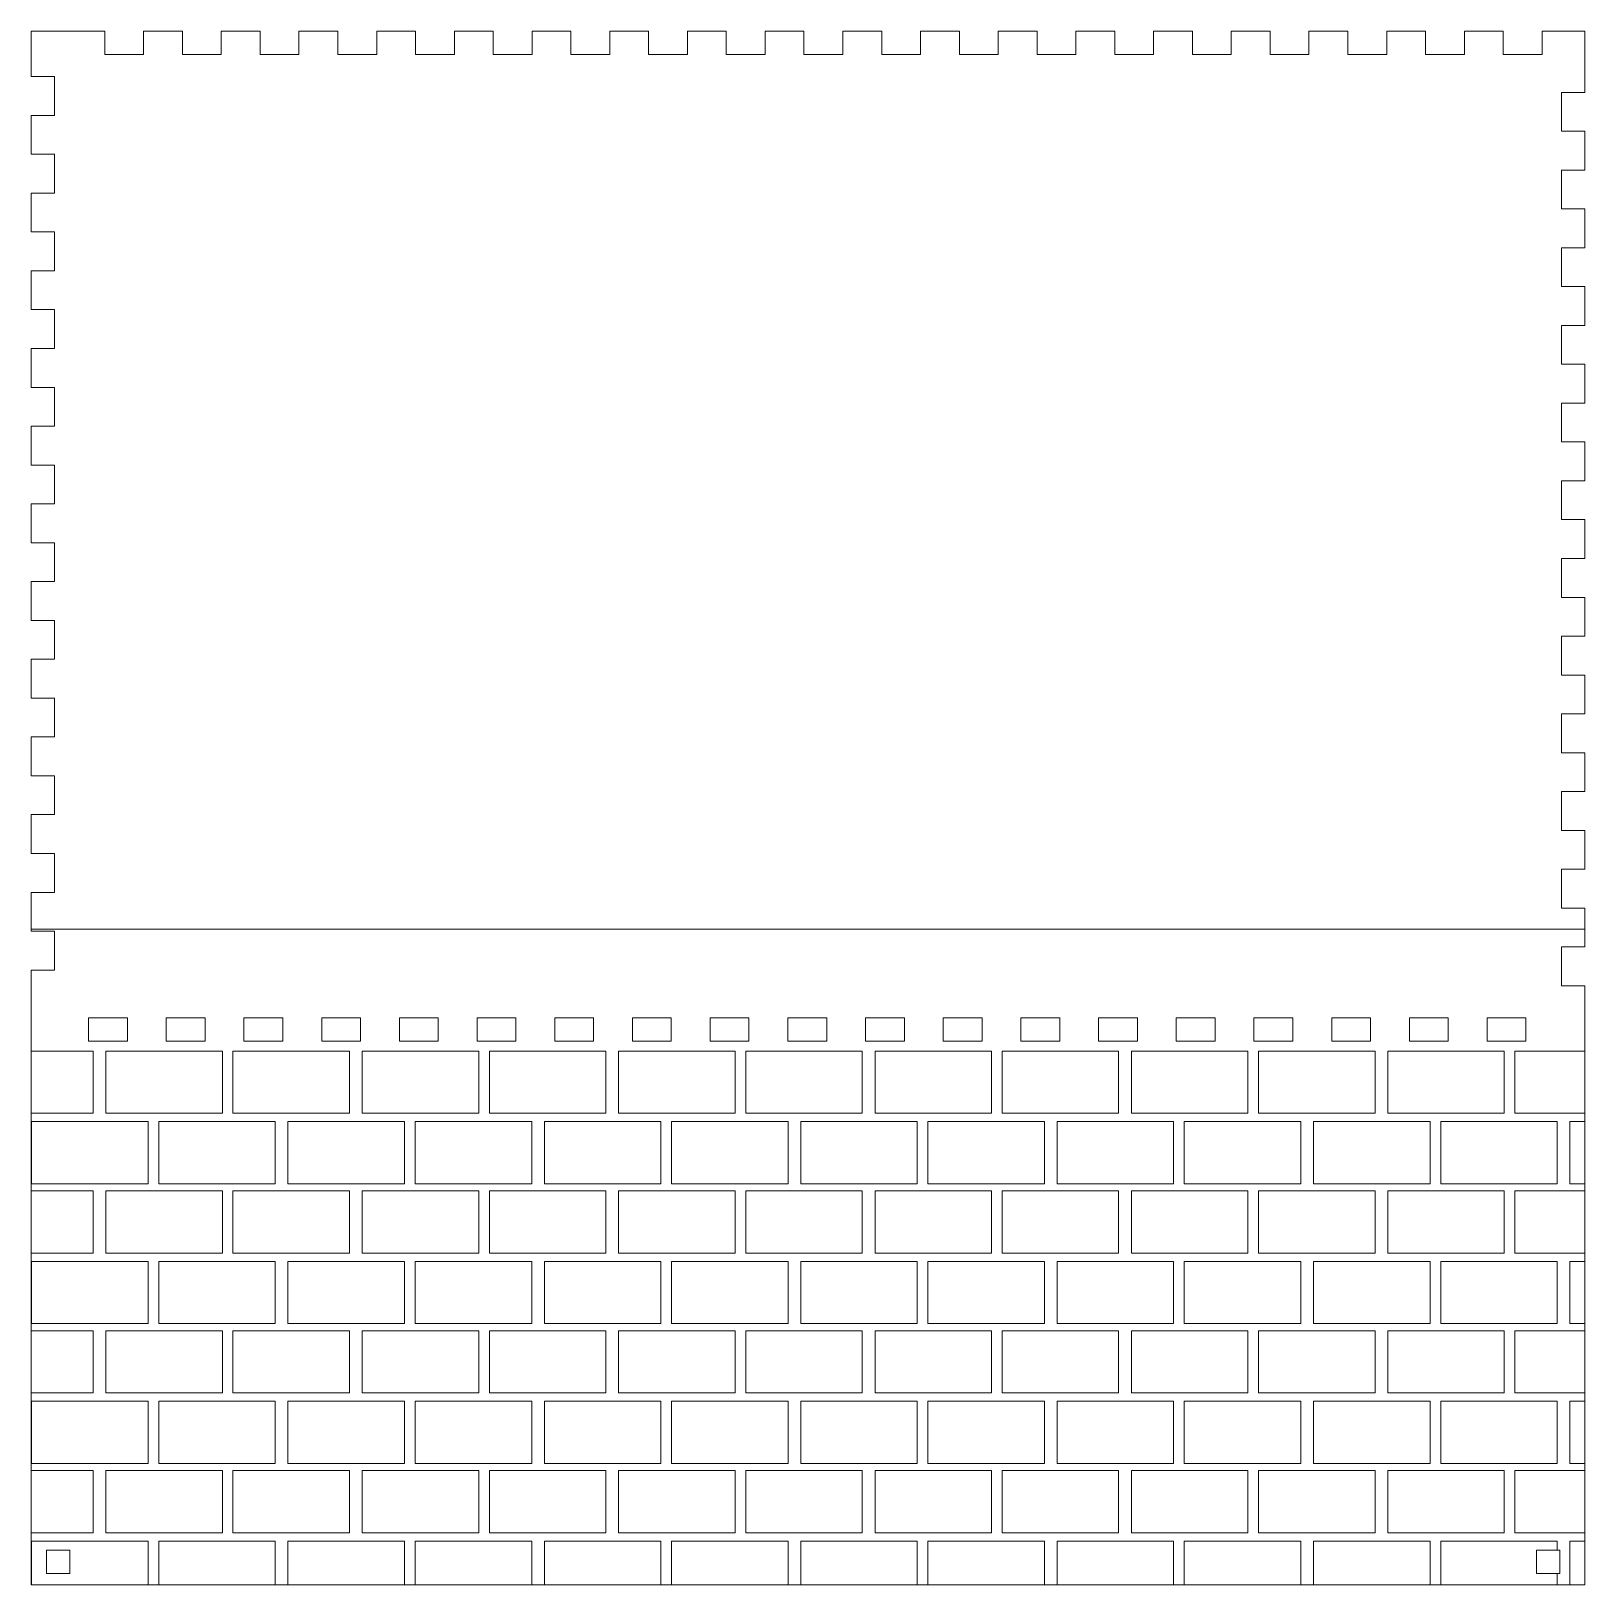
# Model space of a CAD drawing. Header units: millimetres. Extents: x -374 to 566, y -12 to 364.
# Drawn here: x 366.3 to 566.3, y 97.3 to 297.3 of the extents above; entities that cross this region are included whole.
import ezdxf

# ---------------------------------------------------------------- set-up
doc = ezdxf.new("R2010")
doc.units = ezdxf.units.MM

msp = doc.modelspace()

# ---------------------------------------------------------------- linework, layer by layer
at = {"color": 7, "linetype": 'Continuous', "lineweight": 15}
for p, q in [((375.78, 297.27), (366.3, 297.27)), ((366.3, 297.27), (366.3, 291.41)), ((375.78, 297.27), (375.78, 294.27)), ((380.78, 294.27), (380.78, 297.27)), ((385.78, 297.27), (380.78, 297.27)), ((385.78, 297.27), (385.78, 294.27)), ((390.78, 294.27), (390.78, 297.27)), ((395.78, 297.27), (390.78, 297.27)), ((395.78, 297.27), (395.78, 294.27)), ((405.78, 297.27), (400.78, 297.27)), ((400.78, 294.27), (400.78, 297.27)), ((405.78, 297.27), (405.78, 294.27)), ((410.78, 294.27), (410.78, 297.27)), ((415.78, 297.27), (410.78, 297.27)), ((415.78, 297.27), (415.78, 294.27)), ((425.78, 297.27), (420.78, 297.27)), ((420.78, 294.27), (420.78, 297.27)), ((425.78, 297.27), (425.78, 294.27)), ((430.78, 294.27), (430.78, 297.27)), ((435.78, 297.27), (430.78, 297.27)), ((435.78, 297.27), (435.78, 294.27)), ((440.78, 294.27), (440.78, 297.27)), ((445.78, 297.27), (440.78, 297.27)), ((445.78, 297.27), (445.78, 294.27)), ((450.78, 294.27), (450.78, 297.27)), ((455.78, 297.27), (450.78, 297.27)), ((455.78, 297.27), (455.78, 294.27)), ((465.78, 297.27), (460.78, 297.27)), ((460.78, 294.27), (460.78, 297.27)), ((465.78, 297.27), (465.78, 294.27)), ((470.78, 294.27), (470.78, 297.27)), ((475.78, 297.27), (470.78, 297.27)), ((475.78, 297.27), (475.78, 294.27)), ((480.78, 294.27), (480.78, 297.27)), ((485.78, 297.27), (480.78, 297.27)), ((485.78, 297.27), (485.78, 294.27)), ((490.78, 294.27), (490.78, 297.27)), ((495.78, 297.27), (490.78, 297.27)), ((495.78, 297.27), (495.78, 294.27)), ((500.78, 294.27), (500.78, 297.27)), ((505.78, 297.27), (500.78, 297.27)), ((505.78, 297.27), (505.78, 294.27)), ((510.78, 294.27), (510.78, 297.27)), ((515.78, 297.27), (510.78, 297.27)), ((515.78, 297.27), (515.78, 294.27)), ((525.78, 297.27), (520.78, 297.27)), ((520.78, 294.27), (520.78, 297.27)), ((525.78, 297.27), (525.78, 294.27)), ((530.78, 294.27), (530.78, 297.27)), ((535.78, 297.27), (530.78, 297.27)), ((535.78, 297.27), (535.78, 294.27)), ((540.78, 294.27), (540.78, 297.27)), ((545.78, 297.27), (540.78, 297.27)), ((545.78, 297.27), (545.78, 294.27)), ((550.78, 294.27), (550.78, 297.27)), ((555.78, 297.27), (550.78, 297.27)), ((555.78, 297.27), (555.78, 294.27)), ((560.78, 294.27), (560.78, 297.27)), ((566.3, 297.27), (560.78, 297.27)), ((566.3, 289.38), (566.3, 297.27)), ((375.78, 294.27), (380.78, 294.27)), ((385.78, 294.27), (390.78, 294.27)), ((395.78, 294.27), (400.78, 294.27)), ((405.78, 294.27), (410.78, 294.27)), ((415.78, 294.27), (420.78, 294.27)), ((425.78, 294.27), (430.78, 294.27)), ((435.78, 294.27), (440.78, 294.27)), ((445.78, 294.27), (450.78, 294.27)), ((455.78, 294.27), (460.78, 294.27)), ((465.78, 294.27), (470.78, 294.27)), ((475.78, 294.27), (480.78, 294.27)), ((485.78, 294.27), (490.78, 294.27)), ((495.78, 294.27), (500.78, 294.27)), ((505.78, 294.27), (510.78, 294.27)), ((515.78, 294.27), (520.78, 294.27)), ((525.78, 294.27), (530.78, 294.27)), ((535.78, 294.27), (540.78, 294.27)), ((545.78, 294.27), (550.78, 294.27)), ((555.78, 294.27), (560.78, 294.27)), ((369.3, 291.41), (366.3, 291.41)), ((369.3, 286.41), (369.3, 291.41)), ((566.3, 289.38), (563.3, 289.38)), ((563.3, 289.38), (563.3, 284.38)), ((366.3, 286.41), (369.3, 286.41)), ((366.3, 286.41), (366.3, 281.41)), ((563.3, 284.38), (566.3, 284.38)), ((566.3, 279.38), (566.3, 284.38)), ((369.3, 281.41), (366.3, 281.41)), ((369.3, 276.41), (369.3, 281.41)), ((566.3, 279.38), (563.3, 279.38)), ((563.3, 279.38), (563.3, 274.38)), ((366.3, 276.41), (369.3, 276.41)), ((366.3, 276.41), (366.3, 271.41)), ((563.3, 274.38), (566.3, 274.38)), ((566.3, 269.38), (566.3, 274.38)), ((369.3, 271.41), (366.3, 271.41)), ((369.3, 266.41), (369.3, 271.41)), ((563.3, 269.38), (563.3, 264.38)), ((566.3, 269.38), (563.3, 269.38)), ((366.3, 266.41), (366.3, 261.41)), ((366.3, 266.41), (369.3, 266.41)), ((563.3, 264.38), (566.3, 264.38)), ((566.3, 259.38), (566.3, 264.38)), ((369.3, 261.41), (366.3, 261.41)), ((369.3, 256.41), (369.3, 261.41)), ((563.3, 259.38), (563.3, 254.38)), ((566.3, 259.38), (563.3, 259.38)), ((366.3, 256.41), (366.3, 251.41)), ((366.3, 256.41), (369.3, 256.41)), ((563.3, 254.38), (566.3, 254.38)), ((566.3, 249.38), (566.3, 254.38)), ((369.3, 251.41), (366.3, 251.41)), ((369.3, 246.41), (369.3, 251.41)), ((566.3, 249.38), (563.3, 249.38)), ((563.3, 249.38), (563.3, 244.38)), ((366.3, 246.41), (366.3, 241.41)), ((366.3, 246.41), (369.3, 246.41)), ((563.3, 244.38), (566.3, 244.38)), ((566.3, 239.38), (566.3, 244.38)), ((369.3, 241.41), (366.3, 241.41)), ((369.3, 236.41), (369.3, 241.41)), ((566.3, 239.38), (563.3, 239.38)), ((563.3, 239.38), (563.3, 234.38)), ((366.3, 236.41), (366.3, 231.41)), ((366.3, 236.41), (369.3, 236.41)), ((563.3, 234.38), (566.3, 234.38)), ((566.3, 229.38), (566.3, 234.38)), ((369.3, 231.41), (366.3, 231.41)), ((369.3, 226.41), (369.3, 231.41)), ((563.3, 229.38), (563.3, 224.38)), ((566.3, 229.38), (563.3, 229.38)), ((366.3, 226.41), (366.3, 221.41)), ((366.3, 226.41), (369.3, 226.41)), ((563.3, 224.38), (566.3, 224.38)), ((566.3, 219.38), (566.3, 224.38)), ((369.3, 221.41), (366.3, 221.41)), ((369.3, 216.41), (369.3, 221.41)), ((566.3, 219.38), (563.3, 219.38)), ((563.3, 219.38), (563.3, 214.38)), ((366.3, 216.41), (369.3, 216.41)), ((366.3, 216.41), (366.3, 211.41)), ((563.3, 214.38), (566.3, 214.38)), ((566.3, 209.38), (566.3, 214.38)), ((369.3, 211.41), (366.3, 211.41)), ((369.3, 206.41), (369.3, 211.41)), ((566.3, 209.38), (563.3, 209.38)), ((563.3, 209.38), (563.3, 204.38)), ((366.3, 206.41), (369.3, 206.41)), ((366.3, 206.41), (366.3, 201.41)), ((563.3, 204.38), (566.3, 204.38)), ((566.3, 199.38), (566.3, 204.38)), ((369.3, 201.41), (366.3, 201.41)), ((369.3, 196.41), (369.3, 201.41)), ((563.3, 199.38), (563.3, 194.38)), ((566.3, 199.38), (563.3, 199.38)), ((366.3, 196.41), (369.3, 196.41)), ((366.3, 196.41), (366.3, 191.41)), ((563.3, 194.38), (566.3, 194.38)), ((566.3, 189.38), (566.3, 194.38)), ((369.3, 191.41), (366.3, 191.41)), ((369.3, 186.41), (369.3, 191.41)), ((563.3, 189.38), (563.3, 184.38)), ((566.3, 189.38), (563.3, 189.38)), ((366.3, 186.41), (366.3, 181.69)), ((366.3, 186.41), (369.3, 186.41)), ((563.3, 184.38), (566.3, 184.38)), ((566.3, 181.69), (566.3, 184.38)), ((566.3, 181.69), (366.3, 181.69)), ((366.3, 181.69), (366.3, 181.41)), ((366.3, 181.41), (369.3, 181.41)), ((369.3, 181.41), (369.3, 176.41)), ((566.3, 179.38), (566.3, 181.69)), ((563.3, 179.38), (566.3, 179.38)), ((563.3, 174.38), (563.3, 179.38)), ((369.3, 176.41), (366.3, 176.41)), ((366.3, 176.41), (366.3, 165.98)), ((566.3, 174.38), (563.3, 174.38)), ((566.3, 165.98), (566.3, 174.38)), ((373.7, 170.27), (378.7, 170.27)), ((373.7, 167.27), (373.7, 170.27)), ((378.7, 170.27), (378.7, 167.27)), ((383.7, 170.27), (388.7, 170.27)), ((383.7, 167.27), (383.7, 170.27)), ((388.7, 170.27), (388.7, 167.27)), ((393.7, 170.27), (398.7, 170.27)), ((393.7, 167.27), (393.7, 170.27)), ((398.7, 170.27), (398.7, 167.27)), ((403.7, 170.27), (408.7, 170.27)), ((403.7, 167.27), (403.7, 170.27)), ((408.7, 170.27), (408.7, 167.27)), ((413.7, 170.27), (418.7, 170.27)), ((413.7, 167.27), (413.7, 170.27)), ((418.7, 170.27), (418.7, 167.27)), ((423.7, 167.27), (423.7, 170.27)), ((423.7, 170.27), (428.7, 170.27)), ((428.7, 170.27), (428.7, 167.27)), ((433.7, 167.27), (433.7, 170.27)), ((433.7, 170.27), (438.7, 170.27)), ((438.7, 170.27), (438.7, 167.27)), ((443.7, 170.27), (448.7, 170.27)), ((443.7, 167.27), (443.7, 170.27)), ((448.7, 170.27), (448.7, 167.27)), ((453.7, 167.27), (453.7, 170.27)), ((453.7, 170.27), (458.7, 170.27)), ((458.7, 170.27), (458.7, 167.27)), ((463.7, 167.27), (463.7, 170.27)), ((463.7, 170.27), (468.7, 170.27)), ((468.7, 170.27), (468.7, 167.27)), ((473.7, 170.27), (478.7, 170.27)), ((473.7, 167.27), (473.7, 170.27)), ((478.7, 170.27), (478.7, 167.27)), ((483.7, 170.27), (488.7, 170.27)), ((483.7, 167.27), (483.7, 170.27)), ((488.7, 170.27), (488.7, 167.27)), ((493.7, 170.27), (498.7, 170.27)), ((493.7, 167.27), (493.7, 170.27)), ((498.7, 170.27), (498.7, 167.27)), ((503.7, 170.27), (508.7, 170.27)), ((503.7, 167.27), (503.7, 170.27)), ((508.7, 170.27), (508.7, 167.27)), ((513.7, 170.27), (518.7, 170.27)), ((513.7, 167.27), (513.7, 170.27)), ((518.7, 170.27), (518.7, 167.27)), ((523.7, 170.27), (528.7, 170.27)), ((523.7, 167.27), (523.7, 170.27)), ((528.7, 170.27), (528.7, 167.27)), ((533.7, 170.27), (538.7, 170.27)), ((533.7, 167.27), (533.7, 170.27)), ((538.7, 170.27), (538.7, 167.27)), ((543.7, 167.27), (543.7, 170.27)), ((543.7, 170.27), (548.7, 170.27)), ((548.7, 170.27), (548.7, 167.27)), ((553.7, 170.27), (558.7, 170.27)), ((553.7, 167.27), (553.7, 170.27)), ((558.7, 170.27), (558.7, 167.27)), ((378.7, 167.27), (373.7, 167.27)), ((388.7, 167.27), (383.7, 167.27)), ((398.7, 167.27), (393.7, 167.27)), ((408.7, 167.27), (403.7, 167.27)), ((418.7, 167.27), (413.7, 167.27)), ((428.7, 167.27), (423.7, 167.27)), ((438.7, 167.27), (433.7, 167.27)), ((448.7, 167.27), (443.7, 167.27)), ((458.7, 167.27), (453.7, 167.27)), ((468.7, 167.27), (463.7, 167.27)), ((478.7, 167.27), (473.7, 167.27)), ((488.7, 167.27), (483.7, 167.27)), ((498.7, 167.27), (493.7, 167.27)), ((508.7, 167.27), (503.7, 167.27)), ((518.7, 167.27), (513.7, 167.27)), ((528.7, 167.27), (523.7, 167.27)), ((538.7, 167.27), (533.7, 167.27)), ((548.7, 167.27), (543.7, 167.27)), ((558.7, 167.27), (553.7, 167.27)), ((374.28, 165.98), (366.3, 165.98)), ((366.3, 165.98), (366.3, 157.98)), ((374.28, 157.98), (374.28, 165.98)), ((390.92, 165.98), (375.92, 165.98)), ((375.92, 165.98), (375.92, 157.98)), ((390.92, 157.98), (390.92, 165.98)), ((407.28, 165.98), (392.28, 165.98)), ((392.28, 165.98), (392.28, 157.98)), ((407.28, 157.98), (407.28, 165.98)), ((408.92, 165.98), (408.92, 157.98)), ((423.92, 165.98), (408.92, 165.98)), ((423.92, 157.98), (423.92, 165.98)), ((440.28, 165.98), (425.28, 165.98)), ((425.28, 165.98), (425.28, 157.98)), ((440.28, 157.98), (440.28, 165.98)), ((441.92, 165.98), (441.92, 157.98)), ((456.92, 165.98), (441.92, 165.98)), ((456.92, 157.98), (456.92, 165.98)), ((473.28, 165.98), (458.28, 165.98)), ((458.28, 165.98), (458.28, 157.98)), ((473.28, 157.98), (473.28, 165.98)), ((489.92, 165.98), (474.92, 165.98)), ((474.92, 165.98), (474.92, 157.98)), ((489.92, 157.98), (489.92, 165.98)), ((491.28, 165.98), (491.28, 157.98)), ((506.28, 165.98), (491.28, 165.98)), ((506.28, 157.98), (506.28, 165.98)), ((507.92, 165.98), (507.92, 157.98)), ((522.92, 165.98), (507.92, 165.98)), ((522.92, 157.98), (522.92, 165.98)), ((539.28, 165.98), (524.28, 165.98)), ((524.28, 165.98), (524.28, 157.98)), ((539.28, 157.98), (539.28, 165.98)), ((540.92, 165.98), (540.92, 157.98)), ((555.92, 165.98), (540.92, 165.98)), ((555.92, 157.98), (555.92, 165.98)), ((557.28, 165.98), (557.28, 157.98)), ((566.3, 165.98), (557.28, 165.98)), ((566.3, 157.98), (566.3, 165.98)), ((366.3, 157.98), (374.28, 157.98)), ((366.3, 157.98), (366.3, 147.98)), ((381.36, 156.9), (366.36, 156.9)), ((366.36, 156.9), (366.36, 148.9)), ((375.92, 157.98), (390.92, 157.98)), ((381.36, 148.9), (381.36, 156.9)), ((382.73, 156.9), (382.73, 148.9)), ((397.73, 156.9), (382.73, 156.9)), ((392.28, 157.98), (407.28, 157.98)), ((397.73, 148.9), (397.73, 156.9)), ((414.36, 156.9), (399.36, 156.9)), ((399.36, 156.9), (399.36, 148.9)), ((408.92, 157.98), (423.92, 157.98)), ((414.36, 148.9), (414.36, 156.9)), ((430.73, 156.9), (415.73, 156.9)), ((415.73, 156.9), (415.73, 148.9)), ((425.28, 157.98), (440.28, 157.98)), ((430.73, 148.9), (430.73, 156.9)), ((432.36, 156.9), (432.36, 148.9)), ((447.36, 156.9), (432.36, 156.9)), ((441.92, 157.98), (456.92, 157.98)), ((447.36, 148.9), (447.36, 156.9)), ((448.73, 156.9), (448.73, 148.9)), ((463.73, 156.9), (448.73, 156.9)), ((458.28, 157.98), (473.28, 157.98)), ((463.73, 148.9), (463.73, 156.9)), ((480.36, 156.9), (465.36, 156.9)), ((465.36, 156.9), (465.36, 148.9)), ((474.92, 157.98), (489.92, 157.98)), ((480.36, 148.9), (480.36, 156.9)), ((481.73, 156.9), (481.73, 148.9)), ((496.73, 156.9), (481.73, 156.9)), ((491.28, 157.98), (506.28, 157.98)), ((496.73, 148.9), (496.73, 156.9)), ((513.36, 156.9), (498.36, 156.9)), ((498.36, 156.9), (498.36, 148.9)), ((507.92, 157.98), (522.92, 157.98)), ((513.36, 148.9), (513.36, 156.9)), ((514.73, 156.9), (514.73, 148.9)), ((529.73, 156.9), (514.73, 156.9)), ((524.28, 157.98), (539.28, 157.98)), ((529.73, 148.9), (529.73, 156.9)), ((531.36, 156.9), (531.36, 148.9)), ((546.36, 156.9), (531.36, 156.9)), ((540.92, 157.98), (555.92, 157.98)), ((546.36, 148.9), (546.36, 156.9)), ((547.73, 156.9), (547.73, 148.9)), ((562.73, 156.9), (547.73, 156.9)), ((557.28, 157.98), (566.3, 157.98)), ((562.73, 148.9), (562.73, 156.9)), ((566.3, 156.9), (564.36, 156.9)), ((564.36, 156.9), (564.36, 148.9)), ((566.3, 156.9), (566.3, 157.98)), ((566.3, 148.9), (566.3, 156.9)), ((366.36, 148.9), (381.36, 148.9)), ((382.73, 148.9), (397.73, 148.9)), ((399.36, 148.9), (414.36, 148.9)), ((415.73, 148.9), (430.73, 148.9)), ((432.36, 148.9), (447.36, 148.9)), ((448.73, 148.9), (463.73, 148.9)), ((465.36, 148.9), (480.36, 148.9)), ((481.73, 148.9), (496.73, 148.9)), ((498.36, 148.9), (513.36, 148.9)), ((514.73, 148.9), (529.73, 148.9)), ((531.36, 148.9), (546.36, 148.9)), ((547.73, 148.9), (562.73, 148.9)), ((564.36, 148.9), (566.3, 148.9)), ((566.3, 147.98), (566.3, 148.9)), ((366.3, 147.98), (366.3, 139.98)), ((374.28, 147.98), (366.3, 147.98)), ((374.28, 139.98), (374.28, 147.98)), ((390.92, 147.98), (375.92, 147.98)), ((375.92, 147.98), (375.92, 139.98)), ((390.92, 139.98), (390.92, 147.98)), ((392.28, 147.98), (392.28, 139.98)), ((407.28, 147.98), (392.28, 147.98)), ((407.28, 139.98), (407.28, 147.98)), ((423.92, 147.98), (408.92, 147.98)), ((408.92, 147.98), (408.92, 139.98)), ((423.92, 139.98), (423.92, 147.98)), ((440.28, 147.98), (425.28, 147.98)), ((425.28, 147.98), (425.28, 139.98)), ((440.28, 139.98), (440.28, 147.98)), ((456.92, 147.98), (441.92, 147.98)), ((441.92, 147.98), (441.92, 139.98)), ((456.92, 139.98), (456.92, 147.98)), ((473.28, 147.98), (458.28, 147.98)), ((458.28, 147.98), (458.28, 139.98)), ((473.28, 139.98), (473.28, 147.98)), ((489.92, 147.98), (474.92, 147.98)), ((474.92, 147.98), (474.92, 139.98)), ((489.92, 139.98), (489.92, 147.98)), ((491.28, 147.98), (491.28, 139.98)), ((506.28, 147.98), (491.28, 147.98)), ((506.28, 139.98), (506.28, 147.98)), ((522.92, 147.98), (507.92, 147.98)), ((507.92, 147.98), (507.92, 139.98)), ((522.92, 139.98), (522.92, 147.98)), ((524.28, 147.98), (524.28, 139.98)), ((539.28, 147.98), (524.28, 147.98)), ((539.28, 139.98), (539.28, 147.98)), ((555.92, 147.98), (540.92, 147.98)), ((540.92, 147.98), (540.92, 139.98)), ((555.92, 139.98), (555.92, 147.98)), ((557.28, 147.98), (557.28, 139.98)), ((566.3, 147.98), (557.28, 147.98)), ((566.3, 139.98), (566.3, 147.98)), ((366.3, 139.98), (374.28, 139.98)), ((366.3, 139.98), (366.3, 129.98)), ((366.36, 138.9), (366.36, 130.9)), ((381.36, 138.9), (366.36, 138.9)), ((375.92, 139.98), (390.92, 139.98)), ((381.36, 130.9), (381.36, 138.9)), ((382.73, 138.9), (382.73, 130.9)), ((397.73, 138.9), (382.73, 138.9)), ((392.28, 139.98), (407.28, 139.98)), ((397.73, 130.9), (397.73, 138.9)), ((414.36, 138.9), (399.36, 138.9)), ((399.36, 138.9), (399.36, 130.9)), ((408.92, 139.98), (423.92, 139.98)), ((414.36, 130.9), (414.36, 138.9)), ((430.73, 138.9), (415.73, 138.9)), ((415.73, 138.9), (415.73, 130.9)), ((425.28, 139.98), (440.28, 139.98)), ((430.73, 130.9), (430.73, 138.9)), ((432.36, 138.9), (432.36, 130.9)), ((447.36, 138.9), (432.36, 138.9)), ((441.92, 139.98), (456.92, 139.98)), ((447.36, 130.9), (447.36, 138.9)), ((448.73, 138.9), (448.73, 130.9)), ((463.73, 138.9), (448.73, 138.9)), ((458.28, 139.98), (473.28, 139.98)), ((463.73, 130.9), (463.73, 138.9)), ((480.36, 138.9), (465.36, 138.9)), ((465.36, 138.9), (465.36, 130.9)), ((474.92, 139.98), (489.92, 139.98)), ((480.36, 130.9), (480.36, 138.9)), ((481.73, 138.9), (481.73, 130.9)), ((496.73, 138.9), (481.73, 138.9)), ((491.28, 139.98), (506.28, 139.98)), ((496.73, 130.9), (496.73, 138.9)), ((513.36, 138.9), (498.36, 138.9)), ((498.36, 138.9), (498.36, 130.9)), ((507.92, 139.98), (522.92, 139.98)), ((513.36, 130.9), (513.36, 138.9)), ((529.73, 138.9), (514.73, 138.9)), ((514.73, 138.9), (514.73, 130.9)), ((524.28, 139.98), (539.28, 139.98)), ((529.73, 130.9), (529.73, 138.9)), ((546.36, 138.9), (531.36, 138.9)), ((531.36, 138.9), (531.36, 130.9)), ((540.92, 139.98), (555.92, 139.98)), ((546.36, 130.9), (546.36, 138.9)), ((562.73, 138.9), (547.73, 138.9)), ((547.73, 138.9), (547.73, 130.9)), ((557.28, 139.98), (566.3, 139.98)), ((562.73, 130.9), (562.73, 138.9)), ((566.3, 138.9), (564.36, 138.9)), ((564.36, 138.9), (564.36, 130.9)), ((566.3, 138.9), (566.3, 139.98)), ((566.3, 130.9), (566.3, 138.9)), ((366.36, 130.9), (381.36, 130.9)), ((382.73, 130.9), (397.73, 130.9)), ((399.36, 130.9), (414.36, 130.9)), ((415.73, 130.9), (430.73, 130.9)), ((432.36, 130.9), (447.36, 130.9)), ((448.73, 130.9), (463.73, 130.9)), ((465.36, 130.9), (480.36, 130.9)), ((481.73, 130.9), (496.73, 130.9)), ((498.36, 130.9), (513.36, 130.9)), ((514.73, 130.9), (529.73, 130.9)), ((531.36, 130.9), (546.36, 130.9)), ((547.73, 130.9), (562.73, 130.9)), ((564.36, 130.9), (566.3, 130.9)), ((566.3, 129.98), (566.3, 130.9)), ((366.3, 129.98), (366.3, 121.98)), ((374.28, 129.98), (366.3, 129.98)), ((374.28, 121.98), (374.28, 129.98)), ((375.92, 129.98), (375.92, 121.98)), ((390.92, 129.98), (375.92, 129.98)), ((390.92, 121.98), (390.92, 129.98)), ((392.28, 129.98), (392.28, 121.98)), ((407.28, 129.98), (392.28, 129.98)), ((407.28, 121.98), (407.28, 129.98)), ((408.92, 129.98), (408.92, 121.98)), ((423.92, 129.98), (408.92, 129.98)), ((423.92, 121.98), (423.92, 129.98)), ((440.28, 129.98), (425.28, 129.98)), ((425.28, 129.98), (425.28, 121.98)), ((440.28, 121.98), (440.28, 129.98)), ((441.92, 129.98), (441.92, 121.98)), ((456.92, 129.98), (441.92, 129.98)), ((456.92, 121.98), (456.92, 129.98)), ((458.28, 129.98), (458.28, 121.98)), ((473.28, 129.98), (458.28, 129.98)), ((473.28, 121.98), (473.28, 129.98)), ((474.92, 129.98), (474.92, 121.98)), ((489.92, 129.98), (474.92, 129.98)), ((489.92, 121.98), (489.92, 129.98)), ((491.28, 129.98), (491.28, 121.98)), ((506.28, 129.98), (491.28, 129.98)), ((506.28, 121.98), (506.28, 129.98)), ((507.92, 129.98), (507.92, 121.98)), ((522.92, 129.98), (507.92, 129.98)), ((522.92, 121.98), (522.92, 129.98)), ((524.28, 129.98), (524.28, 121.98)), ((539.28, 129.98), (524.28, 129.98)), ((539.28, 121.98), (539.28, 129.98)), ((540.92, 129.98), (540.92, 121.98)), ((555.92, 129.98), (540.92, 129.98)), ((555.92, 121.98), (555.92, 129.98)), ((557.28, 129.98), (557.28, 121.98)), ((566.3, 129.98), (557.28, 129.98)), ((566.3, 121.98), (566.3, 129.98)), ((366.3, 121.98), (374.28, 121.98)), ((366.3, 121.98), (366.3, 111.98)), ((381.36, 120.9), (366.36, 120.9)), ((366.36, 120.9), (366.36, 112.9)), ((375.92, 121.98), (390.92, 121.98)), ((381.36, 112.9), (381.36, 120.9)), ((382.73, 120.9), (382.73, 112.9)), ((397.73, 120.9), (382.73, 120.9)), ((392.28, 121.98), (407.28, 121.98)), ((397.73, 112.9), (397.73, 120.9)), ((414.36, 120.9), (399.36, 120.9)), ((399.36, 120.9), (399.36, 112.9)), ((408.92, 121.98), (423.92, 121.98)), ((414.36, 112.9), (414.36, 120.9)), ((415.73, 120.9), (415.73, 112.9)), ((430.73, 120.9), (415.73, 120.9)), ((425.28, 121.98), (440.28, 121.98)), ((430.73, 112.9), (430.73, 120.9)), ((432.36, 120.9), (432.36, 112.9)), ((447.36, 120.9), (432.36, 120.9)), ((441.92, 121.98), (456.92, 121.98)), ((447.36, 112.9), (447.36, 120.9)), ((448.73, 120.9), (448.73, 112.9)), ((463.73, 120.9), (448.73, 120.9)), ((458.28, 121.98), (473.28, 121.98)), ((463.73, 112.9), (463.73, 120.9)), ((465.36, 120.9), (465.36, 112.9)), ((480.36, 120.9), (465.36, 120.9)), ((474.92, 121.98), (489.92, 121.98)), ((480.36, 112.9), (480.36, 120.9)), ((481.73, 120.9), (481.73, 112.9)), ((496.73, 120.9), (481.73, 120.9)), ((491.28, 121.98), (506.28, 121.98)), ((496.73, 112.9), (496.73, 120.9)), ((498.36, 120.9), (498.36, 112.9)), ((513.36, 120.9), (498.36, 120.9)), ((507.92, 121.98), (522.92, 121.98)), ((513.36, 112.9), (513.36, 120.9)), ((529.73, 120.9), (514.73, 120.9)), ((514.73, 120.9), (514.73, 112.9)), ((524.28, 121.98), (539.28, 121.98)), ((529.73, 112.9), (529.73, 120.9)), ((546.36, 120.9), (531.36, 120.9)), ((531.36, 120.9), (531.36, 112.9)), ((540.92, 121.98), (555.92, 121.98)), ((546.36, 112.9), (546.36, 120.9)), ((562.73, 120.9), (547.73, 120.9)), ((547.73, 120.9), (547.73, 112.9)), ((557.28, 121.98), (566.3, 121.98)), ((562.73, 112.9), (562.73, 120.9)), ((566.3, 120.9), (564.36, 120.9)), ((564.36, 120.9), (564.36, 112.9)), ((566.3, 120.9), (566.3, 121.98)), ((566.3, 112.9), (566.3, 120.9)), ((366.36, 112.9), (381.36, 112.9)), ((382.73, 112.9), (397.73, 112.9)), ((399.36, 112.9), (414.36, 112.9)), ((415.73, 112.9), (430.73, 112.9)), ((432.36, 112.9), (447.36, 112.9)), ((448.73, 112.9), (463.73, 112.9)), ((465.36, 112.9), (480.36, 112.9)), ((481.73, 112.9), (496.73, 112.9)), ((498.36, 112.9), (513.36, 112.9)), ((514.73, 112.9), (529.73, 112.9)), ((531.36, 112.9), (546.36, 112.9)), ((547.73, 112.9), (562.73, 112.9)), ((564.36, 112.9), (566.3, 112.9)), ((566.3, 111.98), (566.3, 112.9)), ((366.3, 111.98), (366.3, 103.98)), ((374.28, 111.98), (366.3, 111.98)), ((374.28, 103.98), (374.28, 111.98)), ((390.92, 111.98), (375.92, 111.98)), ((375.92, 111.98), (375.92, 103.98)), ((390.92, 103.98), (390.92, 111.98)), ((392.28, 111.98), (392.28, 103.98)), ((407.28, 111.98), (392.28, 111.98)), ((407.28, 103.98), (407.28, 111.98)), ((408.92, 111.98), (408.92, 103.98)), ((423.92, 111.98), (408.92, 111.98)), ((423.92, 103.98), (423.92, 111.98)), ((425.28, 111.98), (425.28, 103.98)), ((440.28, 111.98), (425.28, 111.98)), ((440.28, 103.98), (440.28, 111.98)), ((441.92, 111.98), (441.92, 103.98)), ((456.92, 111.98), (441.92, 111.98)), ((456.92, 103.98), (456.92, 111.98)), ((473.28, 111.98), (458.28, 111.98)), ((458.28, 111.98), (458.28, 103.98)), ((473.28, 103.98), (473.28, 111.98)), ((474.92, 111.98), (474.92, 103.98)), ((489.92, 111.98), (474.92, 111.98)), ((489.92, 103.98), (489.92, 111.98)), ((506.28, 111.98), (491.28, 111.98)), ((491.28, 111.98), (491.28, 103.98)), ((506.28, 103.98), (506.28, 111.98)), ((522.92, 111.98), (507.92, 111.98)), ((507.92, 111.98), (507.92, 103.98)), ((522.92, 103.98), (522.92, 111.98)), ((539.28, 111.98), (524.28, 111.98)), ((524.28, 111.98), (524.28, 103.98)), ((539.28, 103.98), (539.28, 111.98)), ((540.92, 111.98), (540.92, 103.98)), ((555.92, 111.98), (540.92, 111.98)), ((555.92, 103.98), (555.92, 111.98)), ((557.28, 111.98), (557.28, 103.98)), ((566.3, 111.98), (557.28, 111.98)), ((566.3, 103.98), (566.3, 111.98)), ((366.3, 103.98), (374.28, 103.98)), ((366.3, 103.98), (366.3, 97.27)), ((366.36, 102.9), (366.36, 97.27)), ((381.36, 102.9), (366.36, 102.9)), ((375.92, 103.98), (390.92, 103.98)), ((381.36, 97.27), (381.36, 102.9)), ((382.73, 102.9), (382.73, 97.27)), ((397.73, 102.9), (382.73, 102.9)), ((392.28, 103.98), (407.28, 103.98)), ((397.73, 97.27), (397.73, 102.9)), ((399.36, 102.9), (399.36, 97.27)), ((414.36, 102.9), (399.36, 102.9)), ((408.92, 103.98), (423.92, 103.98)), ((414.36, 97.27), (414.36, 102.9)), ((415.73, 102.9), (415.73, 97.27)), ((430.73, 102.9), (415.73, 102.9)), ((425.28, 103.98), (440.28, 103.98)), ((430.73, 97.27), (430.73, 102.9)), ((432.36, 102.9), (432.36, 97.27)), ((447.36, 102.9), (432.36, 102.9)), ((441.92, 103.98), (456.92, 103.98)), ((447.36, 97.27), (447.36, 102.9)), ((448.73, 102.9), (448.73, 97.27)), ((463.73, 102.9), (448.73, 102.9)), ((458.28, 103.98), (473.28, 103.98)), ((463.73, 97.27), (463.73, 102.9)), ((465.36, 102.9), (465.36, 97.27)), ((480.36, 102.9), (465.36, 102.9)), ((474.92, 103.98), (489.92, 103.98)), ((480.36, 97.27), (480.36, 102.9)), ((481.73, 102.9), (481.73, 97.27)), ((496.73, 102.9), (481.73, 102.9)), ((491.28, 103.98), (506.28, 103.98)), ((496.73, 97.27), (496.73, 102.9)), ((498.36, 102.9), (498.36, 97.27)), ((513.36, 102.9), (498.36, 102.9)), ((507.92, 103.98), (522.92, 103.98)), ((513.36, 97.27), (513.36, 102.9)), ((514.73, 102.9), (514.73, 97.27)), ((529.73, 102.9), (514.73, 102.9)), ((524.28, 103.98), (539.28, 103.98)), ((529.73, 97.27), (529.73, 102.9)), ((531.36, 102.9), (531.36, 97.27)), ((546.36, 102.9), (531.36, 102.9)), ((540.92, 103.98), (555.92, 103.98)), ((546.36, 97.27), (546.36, 102.9)), ((547.73, 102.9), (547.73, 97.27)), ((562.73, 102.9), (547.73, 102.9)), ((557.28, 103.98), (566.3, 103.98)), ((562.73, 101.72), (562.73, 102.9)), ((564.36, 102.9), (564.36, 97.27)), ((566.3, 102.9), (564.36, 102.9)), ((566.3, 102.9), (566.3, 103.98)), ((566.3, 97.27), (566.3, 102.9)), ((371.28, 101.72), (368.28, 101.72)), ((368.28, 101.72), (368.28, 98.72)), ((371.28, 98.72), (371.28, 101.72)), ((562.73, 101.72), (560.08, 101.72)), ((560.08, 101.72), (560.08, 98.72)), ((562.73, 101.72), (563.08, 101.72)), ((563.08, 101.72), (563.08, 98.72)), ((368.28, 98.72), (371.28, 98.72)), ((560.08, 98.72), (562.73, 98.72)), ((562.73, 97.27), (562.73, 98.72)), ((563.08, 98.72), (562.73, 98.72)), ((366.3, 97.27), (366.36, 97.27)), ((366.36, 97.27), (381.36, 97.27)), ((381.36, 97.27), (382.73, 97.27)), ((382.73, 97.27), (397.73, 97.27)), ((397.73, 97.27), (399.36, 97.27)), ((399.36, 97.27), (414.36, 97.27)), ((414.36, 97.27), (415.73, 97.27)), ((415.73, 97.27), (430.73, 97.27)), ((430.73, 97.27), (432.36, 97.27)), ((432.36, 97.27), (447.36, 97.27)), ((447.36, 97.27), (448.73, 97.27)), ((448.73, 97.27), (463.73, 97.27)), ((463.73, 97.27), (465.36, 97.27)), ((465.36, 97.27), (480.36, 97.27)), ((480.36, 97.27), (481.73, 97.27)), ((481.73, 97.27), (496.73, 97.27)), ((496.73, 97.27), (498.36, 97.27)), ((498.36, 97.27), (513.36, 97.27)), ((513.36, 97.27), (514.73, 97.27)), ((514.73, 97.27), (529.73, 97.27)), ((529.73, 97.27), (531.36, 97.27)), ((531.36, 97.27), (546.36, 97.27)), ((546.36, 97.27), (547.73, 97.27)), ((547.73, 97.27), (562.73, 97.27)), ((562.73, 97.27), (564.36, 97.27)), ((564.36, 97.27), (566.3, 97.27))]:
    msp.add_line(p, q, dxfattribs=at)

doc.saveas('drawing.dxf')
